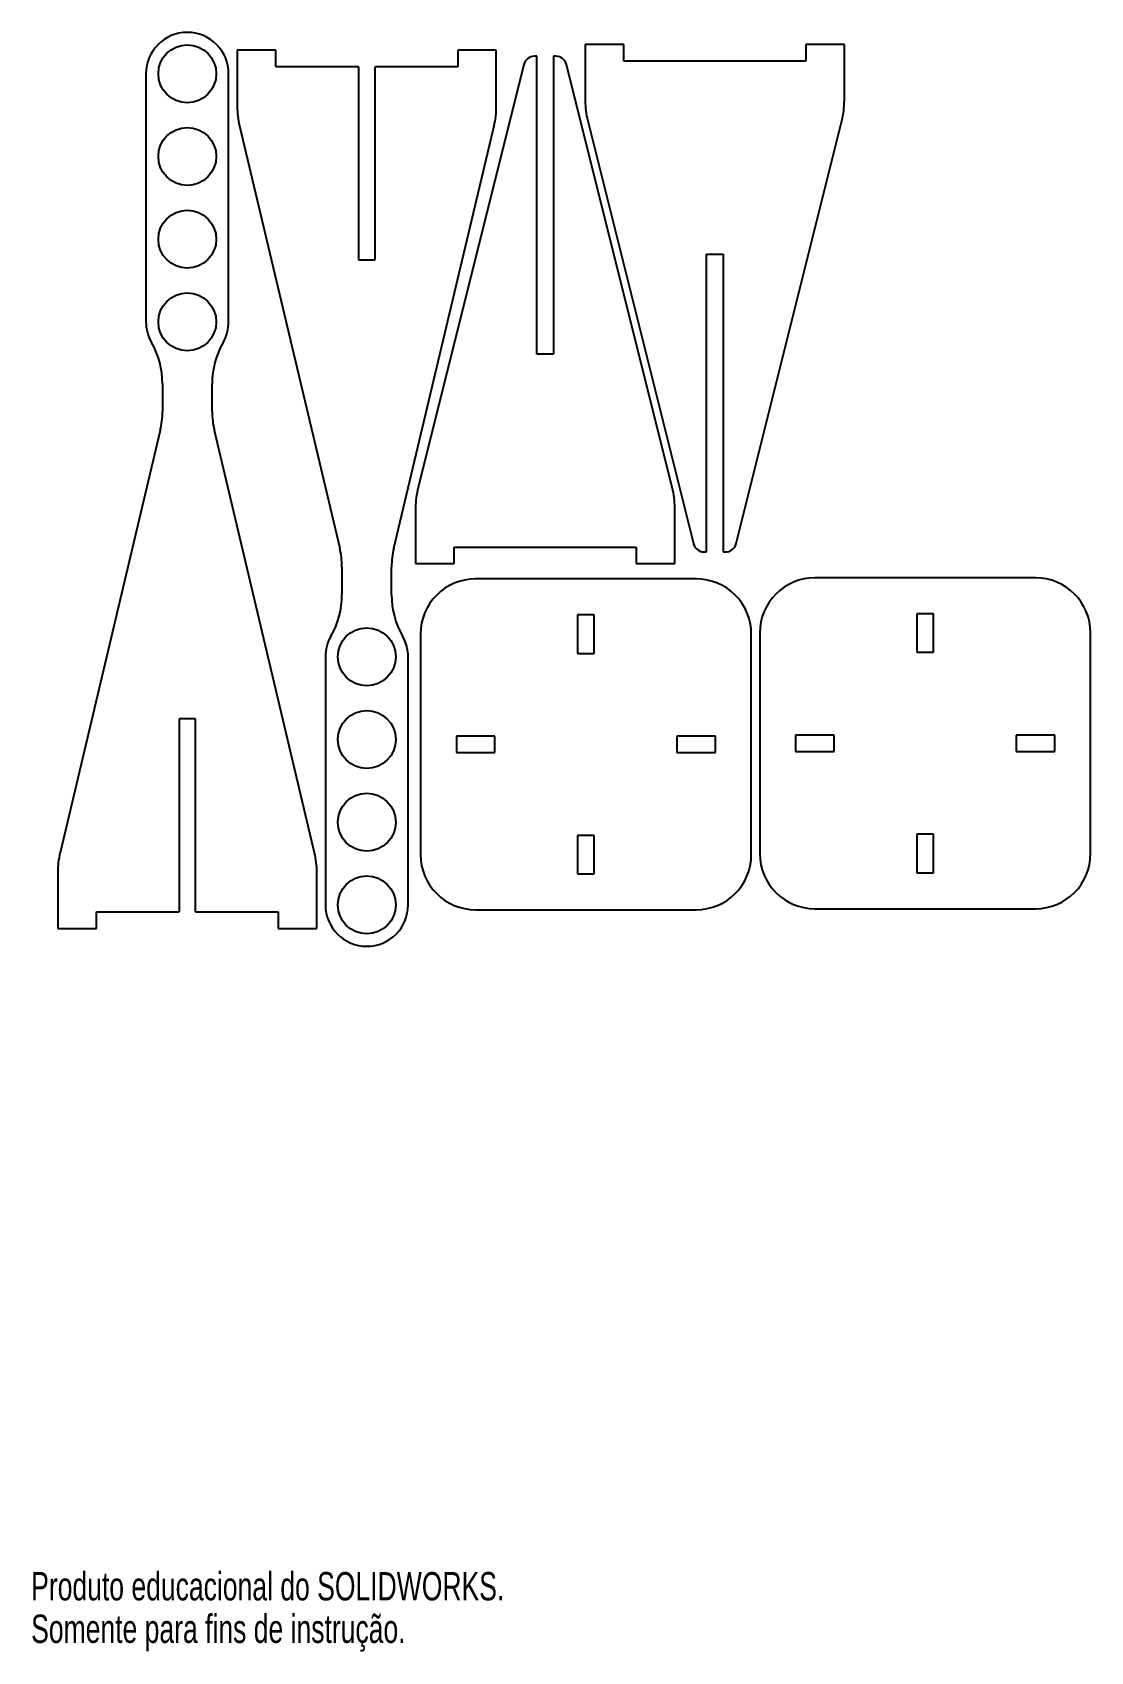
# Model space of a CAD drawing. Header units: millimetres. Extents: x 0 to 192, y 0 to 294.
import ezdxf

# ---------------------------------------------------------------- set-up
doc = ezdxf.new("R2010")
doc.units = ezdxf.units.MM
doc.styles.add('SLDTEXTSTYLE0', font='TXT', dxfattribs={"width": 0.7})

msp = doc.modelspace()

# ---------------------------------------------------------------- linework, layer by layer
at = {"color": 7, "linetype": 'Continuous', "lineweight": 25}
for p, q in [((107.49, 291.3), (100.49, 291.3)), ((100.49, 291.3), (100.49, 281.15)), ((107.49, 288.3), (107.49, 291.3)), ((140.49, 291.3), (140.49, 288.3)), ((147.49, 291.3), (140.49, 291.3)), ((147.49, 281.15), (147.49, 291.3)), ((37.37, 290.3), (37.37, 280.05)), ((44.37, 290.3), (37.37, 290.3)), ((44.37, 287.3), (44.37, 290.3)), ((77.37, 290.3), (77.37, 287.3)), ((84.37, 290.3), (77.37, 290.3)), ((84.37, 280.05), (84.37, 290.3)), ((91.73, 289.19), (91.29, 289.19)), ((91.73, 235.19), (91.73, 289.19)), ((94.73, 289.19), (94.73, 235.19)), ((95.17, 289.19), (94.73, 289.19)), ((140.49, 288.3), (107.49, 288.3)), ((20.82, 286.02), (20.82, 241.02)), ((35.82, 241.02), (35.82, 286.02)), ((59.37, 287.3), (44.37, 287.3)), ((59.37, 287.3), (59.37, 252.3)), ((62.37, 252.3), (62.37, 287.3)), ((77.37, 287.3), (62.37, 287.3)), ((89.35, 287.67), (70.18, 210.98)), ((116.28, 210.98), (97.11, 287.67)), ((37.77, 276.59), (55.96, 200.01)), ((65.77, 200.01), (83.96, 276.59)), ((100.94, 277.51), (120.12, 200.82)), ((127.87, 200.82), (147.05, 277.51)), ((122.49, 253.3), (125.49, 253.3)), ((122.49, 199.3), (122.49, 253.3)), ((125.49, 253.3), (125.49, 199.3)), ((59.37, 252.3), (62.37, 252.3)), ((94.73, 235.19), (91.73, 235.19)), ((23.82, 229.8), (23.82, 224.78)), ((32.82, 224.78), (32.82, 229.8)), ((23.41, 221.31), (5.23, 144.73)), ((51.41, 144.73), (33.23, 221.31)), ((69.73, 207.34), (69.73, 197.19)), ((116.73, 197.19), (116.73, 207.34)), ((76.73, 200.19), (109.73, 200.19)), ((76.73, 197.19), (76.73, 200.19)), ((109.73, 200.19), (109.73, 197.19)), ((69.73, 197.19), (76.73, 197.19)), ((109.73, 197.19), (116.73, 197.19)), ((122.06, 199.3), (122.49, 199.3)), ((125.49, 199.3), (125.93, 199.3)), ((56.37, 196.54), (56.37, 191.52)), ((65.37, 191.52), (65.37, 196.54)), ((120.62, 194.42), (80.62, 194.42)), ((182.16, 194.61), (142.16, 194.61)), ((99.12, 187.92), (99.12, 180.92)), ((102.12, 187.92), (99.12, 187.92)), ((102.12, 180.92), (102.12, 187.92)), ((160.66, 188.11), (160.66, 181.11)), ((163.66, 188.11), (160.66, 188.11)), ((163.66, 181.11), (163.66, 188.11)), ((70.62, 184.42), (70.62, 144.42)), ((130.62, 144.42), (130.62, 184.42)), ((132.16, 184.61), (132.16, 144.61)), ((192.16, 144.61), (192.16, 184.61)), ((53.37, 180.3), (53.37, 135.3)), ((68.37, 135.3), (68.37, 180.3)), ((99.12, 180.92), (102.12, 180.92)), ((160.66, 181.11), (163.66, 181.11)), ((29.82, 169.02), (26.82, 169.02)), ((26.82, 169.02), (26.82, 134.02)), ((29.82, 134.02), (29.82, 169.02)), ((84.12, 165.92), (77.12, 165.92)), ((77.12, 165.92), (77.12, 162.92)), ((84.12, 162.92), (84.12, 165.92)), ((117.12, 165.92), (117.12, 162.92)), ((124.12, 165.92), (117.12, 165.92)), ((124.12, 162.92), (124.12, 165.92)), ((145.66, 166.11), (138.66, 166.11)), ((138.66, 166.11), (138.66, 163.11)), ((145.66, 163.11), (145.66, 166.11)), ((178.66, 166.11), (178.66, 163.11)), ((185.66, 166.11), (178.66, 166.11)), ((185.66, 163.11), (185.66, 166.11)), ((77.12, 162.92), (84.12, 162.92)), ((117.12, 162.92), (124.12, 162.92)), ((138.66, 163.11), (145.66, 163.11)), ((178.66, 163.11), (185.66, 163.11)), ((102.12, 147.92), (99.12, 147.92)), ((99.12, 147.92), (99.12, 140.92)), ((102.12, 140.92), (102.12, 147.92)), ((163.66, 148.11), (160.66, 148.11)), ((160.66, 148.11), (160.66, 141.11)), ((163.66, 141.11), (163.66, 148.11)), ((4.82, 141.26), (4.82, 131.02)), ((51.82, 131.02), (51.82, 141.26)), ((160.66, 141.11), (163.66, 141.11)), ((99.12, 140.92), (102.12, 140.92)), ((11.82, 131.02), (11.82, 134.02)), ((11.82, 134.02), (26.82, 134.02)), ((29.82, 134.02), (44.82, 134.02)), ((44.82, 134.02), (44.82, 131.02)), ((80.62, 134.42), (120.62, 134.42)), ((142.16, 134.61), (182.16, 134.61)), ((4.82, 131.02), (11.82, 131.02)), ((44.82, 131.02), (51.82, 131.02))]:
    msp.add_line(p, q, dxfattribs=at)
for centre in [(28.32, 286.02), (28.32, 271.02), (28.32, 256.02), (28.32, 241.02), (60.87, 180.3), (60.87, 165.3), (60.87, 150.3), (60.87, 135.3)]:
    msp.add_circle(centre, 5.25, dxfattribs=at)
for centre, radius, start, end in [((28.32, 286.02), 7.5, 0, 180), ((91.29, 287.19), 2, 90, 165.9638), ((95.17, 287.19), 2, 14.0362, 90), ((52.37, 280.05), 15, 180, 193.3602), ((69.37, 280.05), 15, 346.6398, 0), ((115.49, 281.15), 15, 180, 194.0362), ((132.49, 281.15), 15, 345.9638, 0), ((28.32, 241.02), 7.5, 180, 209.9264), ((28.32, 241.02), 7.5, 330.0736, 0), ((8.82, 229.8), 15, 0, 29.9264), ((47.82, 229.8), 15, 150.0736, 180), ((8.82, 224.78), 15, 346.6398, 0), ((47.82, 224.78), 15, 180, 193.3602), ((84.73, 207.34), 15, 165.9638, 180), ((101.73, 207.34), 15, 0, 14.0362), ((41.37, 196.54), 15, 0, 13.3602), ((80.37, 196.54), 15, 166.6398, 180), ((122.06, 201.3), 2, 194.0362, 270), ((125.93, 201.3), 2, 270, 345.9638), ((80.62, 184.42), 10, 90, 180), ((120.62, 184.42), 10, 0, 90), ((142.16, 184.61), 10, 90, 180), ((182.16, 184.61), 10, 0, 90), ((41.37, 191.52), 15, 330.0736, 0), ((80.37, 191.52), 15, 180, 209.9264), ((60.87, 180.3), 7.5, 150.0736, 180), ((60.87, 180.3), 7.5, 0, 29.9264), ((19.82, 141.26), 15, 166.6398, 180), ((36.82, 141.26), 15, 0, 13.3602), ((80.62, 144.42), 10, 180, 270), ((120.62, 144.42), 10, 270, 0), ((142.16, 144.61), 10, 180, 270), ((182.16, 144.61), 10, 270, 0), ((60.87, 135.3), 7.5, 180, 0)]:
    msp.add_arc(centre, radius, start, end, dxfattribs=at)

# ---------------------------------------------------------------- texts
at = {"color": 7, "linetype": 'Continuous', "char_height": 5.1381, "attachment_point": 1, "style": 'SLDTEXTSTYLE0'}
for s, insert in [('Produto educacional do SOLIDWORKS.', (0, 14.33)), ('Somente para fins de instrução.', (0, 6.62))]:
    msp.add_mtext(s, dxfattribs=dict(at, insert=insert))

doc.saveas('drawing.dxf')
